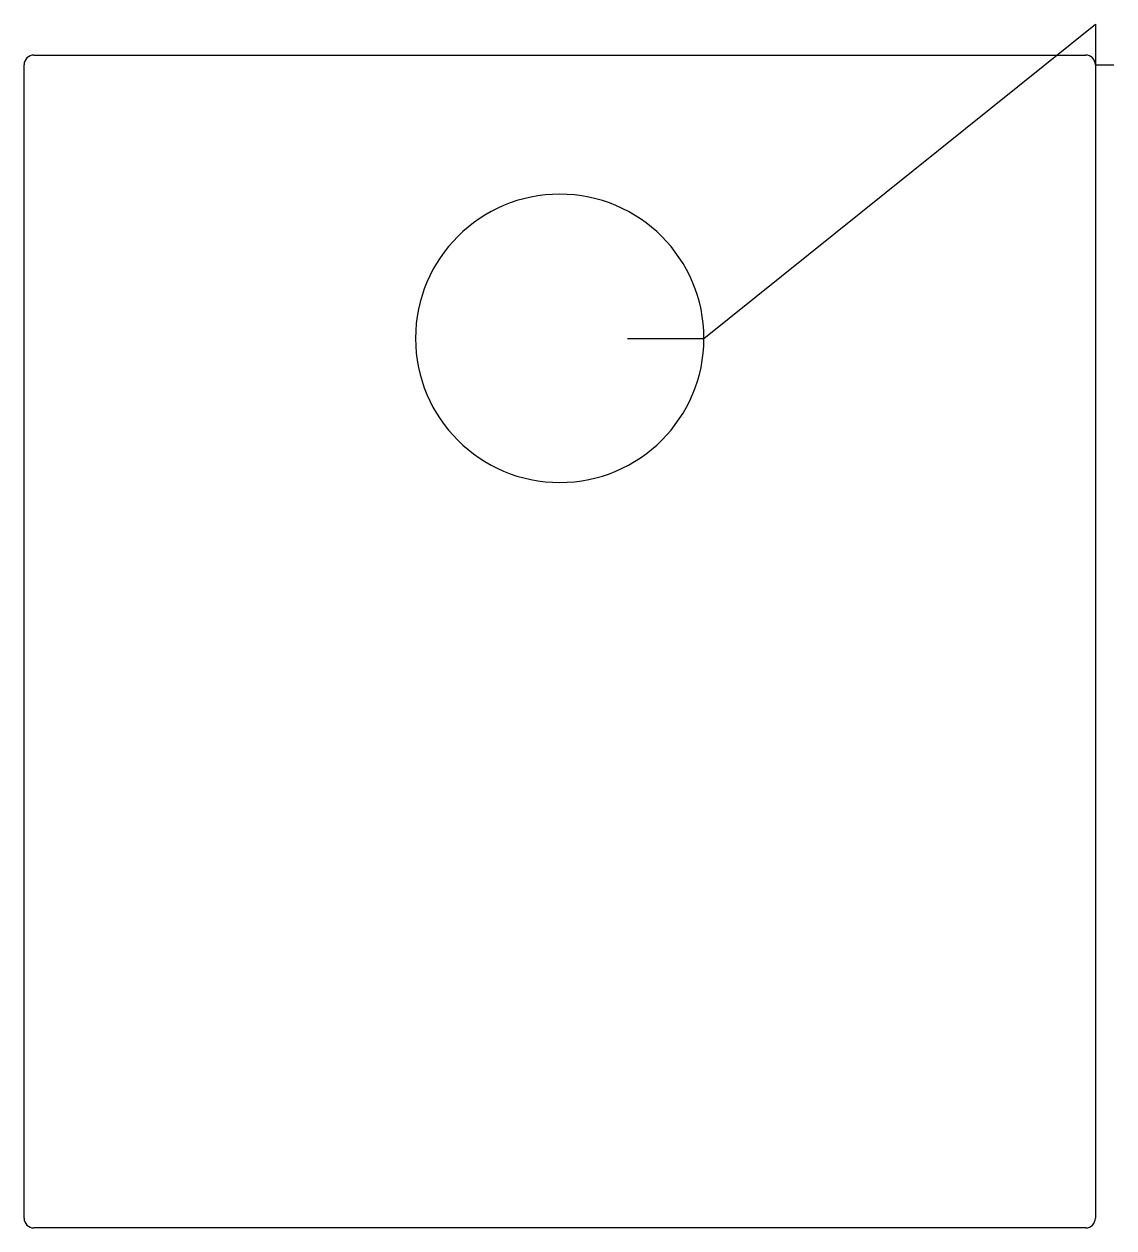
# Model space of a CAD drawing. Header units: metres. Extents: x 45 to 687, y 166 to 876.
import ezdxf

# ---------------------------------------------------------------- set-up
doc = ezdxf.new("R2010")
doc.units = ezdxf.units.M

msp = doc.modelspace()

# ---------------------------------------------------------------- linework, layer by layer
at = {"layer": 'TOOL_0'}
for p, q in [((445.82, 690.672), (676.57, 875.967)), ((676.57, 875.967), (676.57, 851.922)), ((45.07, 171.922), (45.07, 851.922)), ((50.82, 857.672), (670.82, 857.672)), ((676.57, 851.922), (676.57, 171.922)), ((676.57, 851.922), (687.466, 851.922)), ((400.82, 690.672), (445.82, 690.672)), ((670.82, 166.172), (50.82, 166.172))]:
    msp.add_line(p, q, dxfattribs=at)
for centre, radius, start, end in [((50.82, 851.922), 5.75, 90, 180), ((670.82, 851.922), 5.75, 0, 90), ((360.82, 690.672), 85, 0, 180), ((360.82, 690.672), 85, 180, 0), ((50.82, 171.922), 5.75, 180, 270), ((670.82, 171.922), 5.75, 270, 0)]:
    msp.add_arc(centre, radius, start, end, dxfattribs=at)

doc.saveas('drawing.dxf')
